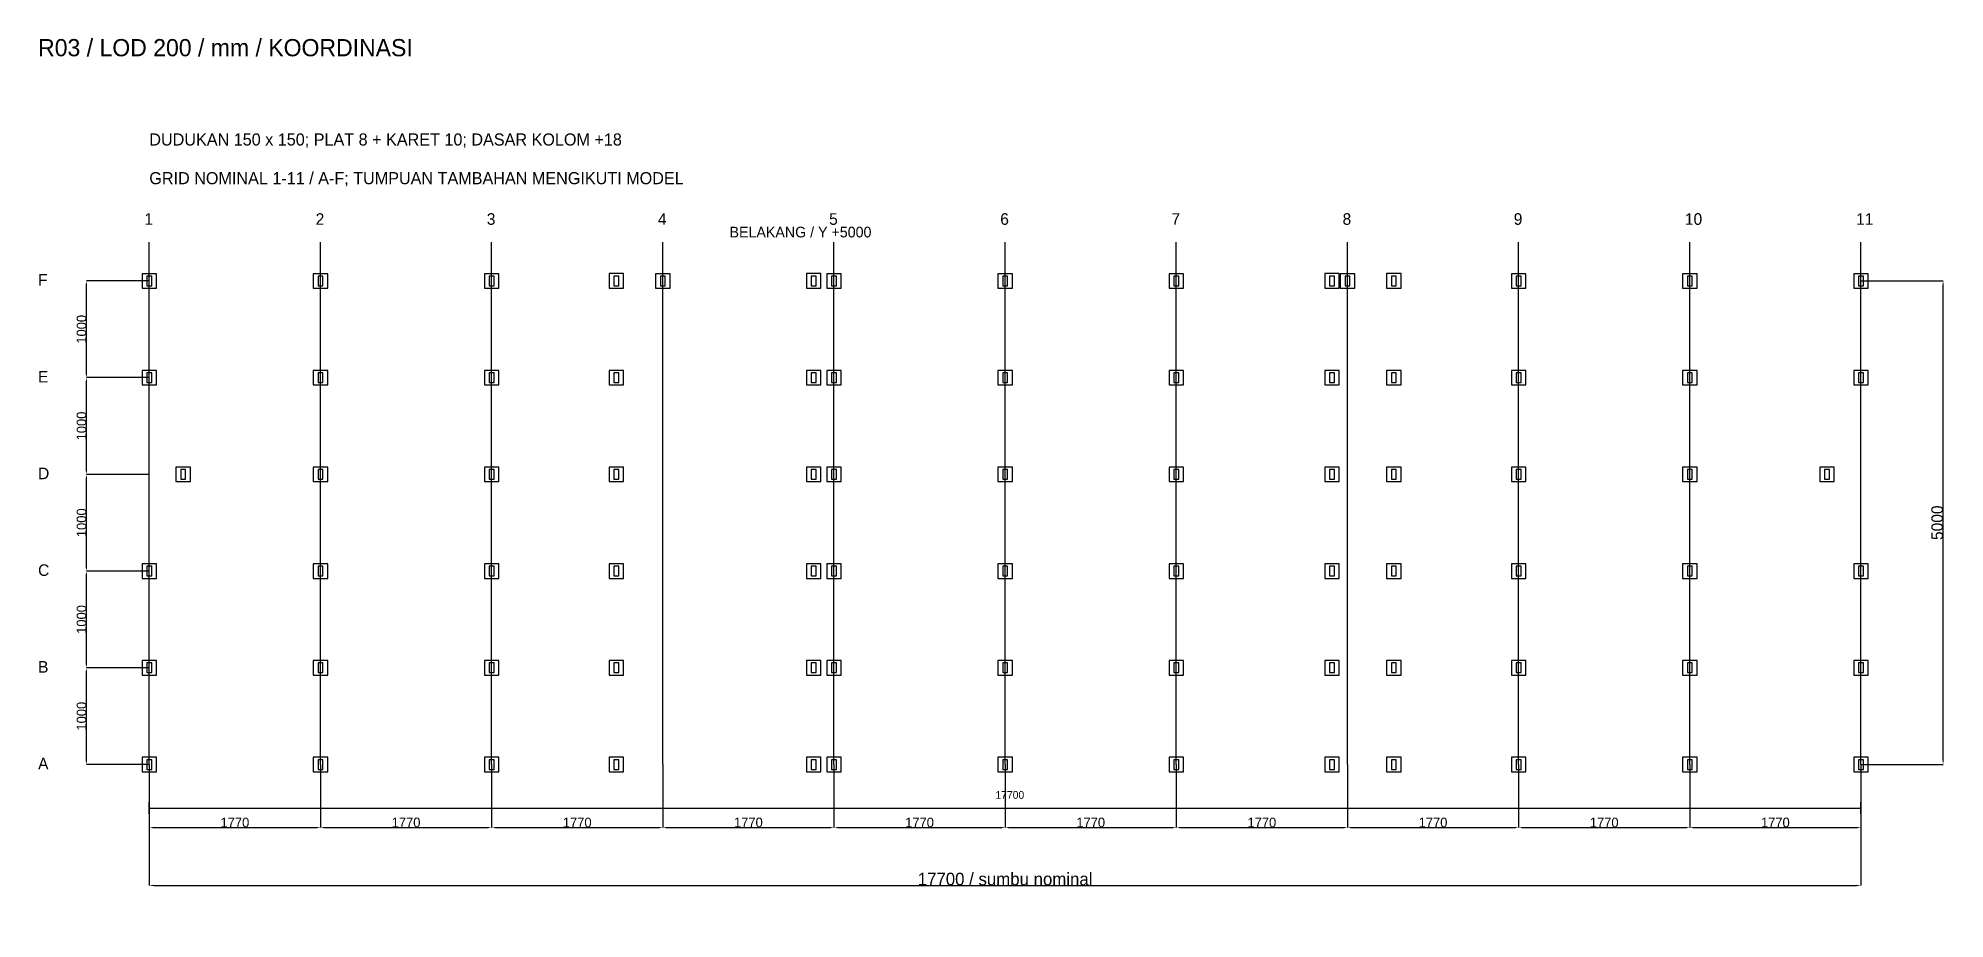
# Model space of a CAD drawing. Header units: millimetres. Extents: x -1150 to 18568, y -1595 to 7510.
import ezdxf

# ---------------------------------------------------------------- set-up
doc = ezdxf.new("R2010")
doc.units = ezdxf.units.MM
for name, color, linetype, true_color in [('baseplate', 7, 'Continuous', 0x555555), ('dim', 7, 'Continuous', 0x222222), ('grid', 7, 'Continuous', 0xb5b5b5), ('kolom', 7, 'Continuous', 0x111111)]:
    doc.layers.add(name, color=color, linetype=linetype, true_color=true_color)
doc.dimstyles.get("Standard").update_dxf_attribs({"dimtxt": 2.5, "dimasz": 2.5, "dimexe": 1.25, "dimexo": 0.625, "dimtad": 1, "dimcen": 2.5, "dimazin": 3, "dimtfac": 1, "dimtmove": 0, "dimatfit": 3})

# ---------------------------------------------------------------- blocks, each defined once
blk = doc.blocks.new('_CLOSEDFILLED')
at = {"color": 0, "linetype": 'BYBLOCK'}
blk.add_solid([(-1, 0.16), (0, 0), (-1, -0.16)], dxfattribs=at)
blk = doc.blocks.new('*D2')
for p, q in [((17700, 5000), (18550, 5000)), ((18550, 42), (18550, 4958)), ((17700, 0), (18550, 0))]:
    blk.add_line(p, q)
at = {"layer": 'Defpoints'}
for p in [(17700, 5000), (17700, 0), (18550, 0)]:
    blk.add_point(p, dxfattribs=at)
at = {"layer": 'dim', "xscale": 42, "yscale": 42}
for p, rotation in [((18550, 5000), 90), ((18550, 0), 270)]:
    blk.add_blockref('_CLOSEDFILLED', p, dxfattribs=dict(at, rotation=rotation))
at = {"layer": 'dim', "insert": (18489.375, 2500), "char_height": 120, "attachment_point": 5, "rotation": 90}
blk.add_mtext('5000', dxfattribs=at)
blk = doc.blocks.new('*D3')
for p, q in [((0, 0), (0, -650)), ((1770, 0), (1770, -650)), ((35, -650), (1735, -650))]:
    blk.add_line(p, q)
at = {"layer": 'Defpoints'}
for p in [(0, 0), (1770, 0), (0, -650)]:
    blk.add_point(p, dxfattribs=at)
at = {"layer": 'dim', "xscale": 35, "yscale": 35, "rotation": 180}
blk.add_blockref('_CLOSEDFILLED', (0, -650), dxfattribs=at)
at = {"layer": 'dim', "xscale": 35, "yscale": 35}
blk.add_blockref('_CLOSEDFILLED', (1770, -650), dxfattribs=at)
at = {"layer": 'dim', "insert": (885, -599.375), "char_height": 100, "attachment_point": 5}
blk.add_mtext('1770', dxfattribs=at)
blk = doc.blocks.new('*D4')
for p, q in [((1770, 0), (1770, -650)), ((3540, 0), (3540, -650)), ((1805, -650), (3505, -650))]:
    blk.add_line(p, q)
at = {"layer": 'Defpoints'}
for p in [(1770, 0), (3540, 0), (1770, -650)]:
    blk.add_point(p, dxfattribs=at)
at = {"layer": 'dim', "xscale": 35, "yscale": 35, "rotation": 180}
blk.add_blockref('_CLOSEDFILLED', (1770, -650), dxfattribs=at)
at = {"layer": 'dim', "xscale": 35, "yscale": 35}
blk.add_blockref('_CLOSEDFILLED', (3540, -650), dxfattribs=at)
at = {"layer": 'dim', "insert": (2655, -599.375), "char_height": 100, "attachment_point": 5}
blk.add_mtext('1770', dxfattribs=at)
blk = doc.blocks.new('*D5')
for p, q in [((3540, 0), (3540, -650)), ((5310, 0), (5310, -650)), ((3575, -650), (5275, -650))]:
    blk.add_line(p, q)
at = {"layer": 'Defpoints'}
for p in [(3540, 0), (5310, 0), (3540, -650)]:
    blk.add_point(p, dxfattribs=at)
at = {"layer": 'dim', "xscale": 35, "yscale": 35, "rotation": 180}
blk.add_blockref('_CLOSEDFILLED', (3540, -650), dxfattribs=at)
at = {"layer": 'dim', "xscale": 35, "yscale": 35}
blk.add_blockref('_CLOSEDFILLED', (5310, -650), dxfattribs=at)
at = {"layer": 'dim', "insert": (4425, -599.375), "char_height": 100, "attachment_point": 5}
blk.add_mtext('1770', dxfattribs=at)
blk = doc.blocks.new('*D6')
for p, q in [((5310, 0), (5310, -650)), ((7080, 0), (7080, -650)), ((5345, -650), (7045, -650))]:
    blk.add_line(p, q)
at = {"layer": 'Defpoints'}
for p in [(5310, 0), (7080, 0), (5310, -650)]:
    blk.add_point(p, dxfattribs=at)
at = {"layer": 'dim', "xscale": 35, "yscale": 35, "rotation": 180}
blk.add_blockref('_CLOSEDFILLED', (5310, -650), dxfattribs=at)
at = {"layer": 'dim', "xscale": 35, "yscale": 35}
blk.add_blockref('_CLOSEDFILLED', (7080, -650), dxfattribs=at)
at = {"layer": 'dim', "insert": (6195, -599.375), "char_height": 100, "attachment_point": 5}
blk.add_mtext('1770', dxfattribs=at)
blk = doc.blocks.new('*D7')
for p, q in [((7080, 0), (7080, -650)), ((8850, 0), (8850, -650)), ((7115, -650), (8815, -650))]:
    blk.add_line(p, q)
at = {"layer": 'Defpoints'}
for p in [(7080, 0), (8850, 0), (7080, -650)]:
    blk.add_point(p, dxfattribs=at)
at = {"layer": 'dim', "xscale": 35, "yscale": 35, "rotation": 180}
blk.add_blockref('_CLOSEDFILLED', (7080, -650), dxfattribs=at)
at = {"layer": 'dim', "xscale": 35, "yscale": 35}
blk.add_blockref('_CLOSEDFILLED', (8850, -650), dxfattribs=at)
at = {"layer": 'dim', "insert": (7965, -599.375), "char_height": 100, "attachment_point": 5}
blk.add_mtext('1770', dxfattribs=at)
blk = doc.blocks.new('*D8')
for p, q in [((8850, 0), (8850, -650)), ((10620, 0), (10620, -650)), ((8885, -650), (10585, -650))]:
    blk.add_line(p, q)
at = {"layer": 'Defpoints'}
for p in [(8850, 0), (10620, 0), (8850, -650)]:
    blk.add_point(p, dxfattribs=at)
at = {"layer": 'dim', "xscale": 35, "yscale": 35, "rotation": 180}
blk.add_blockref('_CLOSEDFILLED', (8850, -650), dxfattribs=at)
at = {"layer": 'dim', "xscale": 35, "yscale": 35}
blk.add_blockref('_CLOSEDFILLED', (10620, -650), dxfattribs=at)
at = {"layer": 'dim', "insert": (9735, -599.375), "char_height": 100, "attachment_point": 5}
blk.add_mtext('1770', dxfattribs=at)
blk = doc.blocks.new('*D9')
for p, q in [((10620, 0), (10620, -650)), ((12390, 0), (12390, -650)), ((10655, -650), (12355, -650))]:
    blk.add_line(p, q)
at = {"layer": 'Defpoints'}
for p in [(10620, 0), (12390, 0), (10620, -650)]:
    blk.add_point(p, dxfattribs=at)
at = {"layer": 'dim', "xscale": 35, "yscale": 35, "rotation": 180}
blk.add_blockref('_CLOSEDFILLED', (10620, -650), dxfattribs=at)
at = {"layer": 'dim', "xscale": 35, "yscale": 35}
blk.add_blockref('_CLOSEDFILLED', (12390, -650), dxfattribs=at)
at = {"layer": 'dim', "insert": (11505, -599.375), "char_height": 100, "attachment_point": 5}
blk.add_mtext('1770', dxfattribs=at)
blk = doc.blocks.new('*D10')
for p, q in [((12390, 0), (12390, -650)), ((14160, 0), (14160, -650)), ((12425, -650), (14125, -650))]:
    blk.add_line(p, q)
at = {"layer": 'Defpoints'}
for p in [(12390, 0), (14160, 0), (12390, -650)]:
    blk.add_point(p, dxfattribs=at)
at = {"layer": 'dim', "xscale": 35, "yscale": 35, "rotation": 180}
blk.add_blockref('_CLOSEDFILLED', (12390, -650), dxfattribs=at)
at = {"layer": 'dim', "xscale": 35, "yscale": 35}
blk.add_blockref('_CLOSEDFILLED', (14160, -650), dxfattribs=at)
at = {"layer": 'dim', "insert": (13275, -599.375), "char_height": 100, "attachment_point": 5}
blk.add_mtext('1770', dxfattribs=at)
blk = doc.blocks.new('*D11')
for p, q in [((14160, 0), (14160, -650)), ((15930, 0), (15930, -650)), ((14195, -650), (15895, -650))]:
    blk.add_line(p, q)
at = {"layer": 'Defpoints'}
for p in [(14160, 0), (15930, 0), (14160, -650)]:
    blk.add_point(p, dxfattribs=at)
at = {"layer": 'dim', "xscale": 35, "yscale": 35, "rotation": 180}
blk.add_blockref('_CLOSEDFILLED', (14160, -650), dxfattribs=at)
at = {"layer": 'dim', "xscale": 35, "yscale": 35}
blk.add_blockref('_CLOSEDFILLED', (15930, -650), dxfattribs=at)
at = {"layer": 'dim', "insert": (15045, -599.375), "char_height": 100, "attachment_point": 5}
blk.add_mtext('1770', dxfattribs=at)
blk = doc.blocks.new('*D12')
for p, q in [((15930, 0), (15930, -650)), ((17700, 0), (17700, -650)), ((15965, -650), (17665, -650))]:
    blk.add_line(p, q)
at = {"layer": 'Defpoints'}
for p in [(15930, 0), (17700, 0), (15930, -650)]:
    blk.add_point(p, dxfattribs=at)
at = {"layer": 'dim', "xscale": 35, "yscale": 35, "rotation": 180}
blk.add_blockref('_CLOSEDFILLED', (15930, -650), dxfattribs=at)
at = {"layer": 'dim', "xscale": 35, "yscale": 35}
blk.add_blockref('_CLOSEDFILLED', (17700, -650), dxfattribs=at)
at = {"layer": 'dim', "insert": (16815, -599.375), "char_height": 100, "attachment_point": 5}
blk.add_mtext('1770', dxfattribs=at)
blk = doc.blocks.new('*D13')
for p, q in [((0, 1000), (-650, 1000)), ((-650, 35), (-650, 965)), ((0, 0), (-650, 0))]:
    blk.add_line(p, q)
at = {"layer": 'Defpoints'}
for p in [(0, 1000), (-650, 0), (0, 0)]:
    blk.add_point(p, dxfattribs=at)
at = {"layer": 'dim', "xscale": 35, "yscale": 35}
for p, rotation in [((-650, 1000), 90), ((-650, 0), 270)]:
    blk.add_blockref('_CLOSEDFILLED', p, dxfattribs=dict(at, rotation=rotation))
at = {"layer": 'dim', "insert": (-700.625, 500), "char_height": 100, "attachment_point": 5, "rotation": 90}
blk.add_mtext('1000', dxfattribs=at)
blk = doc.blocks.new('*D14')
for p, q in [((0, 2000), (-650, 2000)), ((-650, 1035), (-650, 1965)), ((0, 1000), (-650, 1000))]:
    blk.add_line(p, q)
at = {"layer": 'Defpoints'}
for p in [(0, 2000), (-650, 1000), (0, 1000)]:
    blk.add_point(p, dxfattribs=at)
at = {"layer": 'dim', "xscale": 35, "yscale": 35}
for p, rotation in [((-650, 2000), 90), ((-650, 1000), 270)]:
    blk.add_blockref('_CLOSEDFILLED', p, dxfattribs=dict(at, rotation=rotation))
at = {"layer": 'dim', "insert": (-700.625, 1500), "char_height": 100, "attachment_point": 5, "rotation": 90}
blk.add_mtext('1000', dxfattribs=at)
blk = doc.blocks.new('*D15')
for p, q in [((0, 3000), (-650, 3000)), ((-650, 2035), (-650, 2965)), ((0, 2000), (-650, 2000))]:
    blk.add_line(p, q)
at = {"layer": 'Defpoints'}
for p in [(0, 3000), (-650, 2000), (0, 2000)]:
    blk.add_point(p, dxfattribs=at)
at = {"layer": 'dim', "xscale": 35, "yscale": 35}
for p, rotation in [((-650, 3000), 90), ((-650, 2000), 270)]:
    blk.add_blockref('_CLOSEDFILLED', p, dxfattribs=dict(at, rotation=rotation))
at = {"layer": 'dim', "insert": (-700.625, 2500), "char_height": 100, "attachment_point": 5, "rotation": 90}
blk.add_mtext('1000', dxfattribs=at)
blk = doc.blocks.new('*D16')
for p, q in [((0, 4000), (-650, 4000)), ((-650, 3035), (-650, 3965)), ((0, 3000), (-650, 3000))]:
    blk.add_line(p, q)
at = {"layer": 'Defpoints'}
for p in [(0, 4000), (-650, 3000), (0, 3000)]:
    blk.add_point(p, dxfattribs=at)
at = {"layer": 'dim', "xscale": 35, "yscale": 35}
for p, rotation in [((-650, 4000), 90), ((-650, 3000), 270)]:
    blk.add_blockref('_CLOSEDFILLED', p, dxfattribs=dict(at, rotation=rotation))
at = {"layer": 'dim', "insert": (-700.625, 3500), "char_height": 100, "attachment_point": 5, "rotation": 90}
blk.add_mtext('1000', dxfattribs=at)
blk = doc.blocks.new('*D17')
for p, q in [((0, 5000), (-650, 5000)), ((-650, 4035), (-650, 4965)), ((0, 4000), (-650, 4000))]:
    blk.add_line(p, q)
at = {"layer": 'Defpoints'}
for p in [(0, 5000), (-650, 4000), (0, 4000)]:
    blk.add_point(p, dxfattribs=at)
at = {"layer": 'dim', "xscale": 35, "yscale": 35}
for p, rotation in [((-650, 5000), 90), ((-650, 4000), 270)]:
    blk.add_blockref('_CLOSEDFILLED', p, dxfattribs=dict(at, rotation=rotation))
at = {"layer": 'dim', "insert": (-700.625, 4500), "char_height": 100, "attachment_point": 5, "rotation": 90}
blk.add_mtext('1000', dxfattribs=at)

msp = doc.modelspace()

# ---------------------------------------------------------------- linework, layer by layer
at = {"layer": 'baseplate'}
for p, q in [((75.01, 5075.01), (-75.01, 5075.01)), ((-75.01, 5075.01), (-75.01, 4924.99)), ((75.01, 4924.99), (75.01, 5075.01)), ((1845.02, 5075.01), (1694.99, 5075.01)), ((1694.99, 5075.01), (1694.99, 4924.99)), ((1845.02, 4924.99), (1845.02, 5075.01)), ((3615.02, 5075.01), (3465, 5075.01)), ((3465, 5075.01), (3465, 4924.99)), ((3615.02, 4924.99), (3615.02, 5075.01)), ((4905.2, 5075.12), (4755.2, 5075.12)), ((4755.2, 5075.12), (4755.2, 4925.12)), ((4905.2, 4925.12), (4905.2, 5075.12)), ((5385.02, 5075.01), (5235, 5075.01)), ((5235, 5075.01), (5235, 4924.99)), ((5385.02, 4924.99), (5385.02, 5075.01)), ((6944.92, 5075.12), (6794.92, 5075.12)), ((6794.92, 5075.12), (6794.92, 4925.12)), ((6944.92, 4925.12), (6944.92, 5075.12)), ((7155.03, 5075.01), (7005, 5075.01)), ((7005, 5075.01), (7005, 4924.99)), ((7155.03, 4924.99), (7155.03, 5075.01)), ((8925.03, 5075.01), (8775.01, 5075.01)), ((8775.01, 5075.01), (8775.01, 4924.99)), ((8925.03, 4924.99), (8925.03, 5075.01)), ((10695.04, 5075.01), (10545.01, 5075.01)), ((10545.01, 5075.01), (10545.01, 4924.99)), ((10695.04, 4924.99), (10695.04, 5075.01)), ((12305.13, 5075.12), (12155.13, 5075.12)), ((12155.13, 5075.12), (12155.13, 4925.12)), ((12305.13, 4925.12), (12305.13, 5075.12)), ((12465.04, 5075.01), (12315.02, 5075.01)), ((12315.02, 5075.01), (12315.02, 4924.99)), ((12465.04, 4924.99), (12465.04, 5075.01)), ((12944.91, 5075.12), (12794.91, 5075.12)), ((12794.91, 5075.12), (12794.91, 4925.12)), ((12944.91, 4925.12), (12944.91, 5075.12)), ((14235.04, 5075.01), (14085.02, 5075.01)), ((14085.02, 5075.01), (14085.02, 4924.99)), ((14235.04, 4924.99), (14235.04, 5075.01)), ((16005.05, 5075.01), (15855.03, 5075.01)), ((15855.03, 5075.01), (15855.03, 4924.99)), ((16005.05, 4924.99), (16005.05, 5075.01)), ((17775.05, 5075.01), (17625.03, 5075.01)), ((17625.03, 5075.01), (17625.03, 4924.99)), ((17775.05, 4924.99), (17775.05, 5075.01)), ((-75.01, 4924.99), (75.01, 4924.99)), ((1694.99, 4924.99), (1845.02, 4924.99)), ((3465, 4924.99), (3615.02, 4924.99)), ((4755.2, 4925.12), (4905.2, 4925.12)), ((5235, 4924.99), (5385.02, 4924.99)), ((6794.92, 4925.12), (6944.92, 4925.12)), ((7005, 4924.99), (7155.03, 4924.99)), ((8775.01, 4924.99), (8925.03, 4924.99)), ((10545.01, 4924.99), (10695.04, 4924.99)), ((12155.13, 4925.12), (12305.13, 4925.12)), ((12315.02, 4924.99), (12465.04, 4924.99)), ((12794.91, 4925.12), (12944.91, 4925.12)), ((14085.02, 4924.99), (14235.04, 4924.99)), ((15855.03, 4924.99), (16005.05, 4924.99)), ((17625.03, 4924.99), (17775.05, 4924.99)), ((75.01, 4075.03), (-75.01, 4075.03)), ((-75.01, 4075.03), (-75.01, 3925)), ((75.01, 3925), (75.01, 4075.03)), ((1845.02, 4075.03), (1694.99, 4075.03)), ((1694.99, 4075.03), (1694.99, 3925)), ((1845.02, 3925), (1845.02, 4075.03)), ((3615.02, 4075.03), (3465, 4075.03)), ((3465, 4075.03), (3465, 3925)), ((3615.02, 3925), (3615.02, 4075.03)), ((4905.09, 4075.03), (4755.06, 4075.03)), ((4755.06, 4075.03), (4755.06, 3925)), ((4905.09, 3925), (4905.09, 4075.03)), ((6945.05, 4075.03), (6795.03, 4075.03)), ((6795.03, 4075.03), (6795.03, 3925)), ((6945.05, 3925), (6945.05, 4075.03)), ((7155.03, 4075.03), (7005, 4075.03)), ((7005, 4075.03), (7005, 3925)), ((7155.03, 3925), (7155.03, 4075.03)), ((8924.9, 4075.08), (8774.9, 4075.08)), ((8774.9, 4075.08), (8774.9, 3925.08)), ((8924.9, 3925.08), (8924.9, 4075.08)), ((10695.04, 4075.03), (10545.01, 4075.03)), ((10545.01, 4075.03), (10545.01, 3925)), ((10695.04, 3925), (10695.04, 4075.03)), ((12305.11, 4075.03), (12155.09, 4075.03)), ((12155.09, 4075.03), (12155.09, 3925)), ((12305.11, 3925), (12305.11, 4075.03)), ((12945.04, 4075.03), (12795.02, 4075.03)), ((12795.02, 4075.03), (12795.02, 3925)), ((12945.04, 3925), (12945.04, 4075.03)), ((14235.04, 4075.03), (14085.02, 4075.03)), ((14085.02, 4075.03), (14085.02, 3925)), ((14235.04, 3925), (14235.04, 4075.03)), ((16005.05, 4075.03), (15855.03, 4075.03)), ((15855.03, 4075.03), (15855.03, 3925)), ((16005.05, 3925), (16005.05, 4075.03)), ((17775.05, 4075.03), (17625.03, 4075.03)), ((17625.03, 4075.03), (17625.03, 3925)), ((17775.05, 3925), (17775.05, 4075.03)), ((-75.01, 3925), (75.01, 3925)), ((1694.99, 3925), (1845.02, 3925)), ((3465, 3925), (3615.02, 3925)), ((4755.06, 3925), (4905.09, 3925)), ((6795.03, 3925), (6945.05, 3925)), ((7005, 3925), (7155.03, 3925)), ((8774.9, 3925.08), (8924.9, 3925.08)), ((10545.01, 3925), (10695.04, 3925)), ((12155.09, 3925), (12305.11, 3925)), ((12795.02, 3925), (12945.04, 3925)), ((14085.02, 3925), (14235.04, 3925)), ((15855.03, 3925), (16005.05, 3925)), ((17625.03, 3925), (17775.05, 3925)), ((425.03, 3075.03), (275.03, 3075.03)), ((275.03, 3075.03), (275.03, 2925.03)), ((425.03, 2925.03), (425.03, 3075.03)), ((1845.02, 3075.01), (1694.99, 3075.01)), ((1694.99, 3075.01), (1694.99, 2924.98)), ((1845.02, 2924.98), (1845.02, 3075.01)), ((3615.02, 3075.01), (3465, 3075.01)), ((3465, 3075.01), (3465, 2924.98)), ((3615.02, 2924.98), (3615.02, 3075.01)), ((4905.09, 3075.01), (4755.06, 3075.01)), ((4755.06, 3075.01), (4755.06, 2924.98)), ((4905.09, 2924.98), (4905.09, 3075.01)), ((6945.05, 3075.01), (6795.03, 3075.01)), ((6795.03, 3075.01), (6795.03, 2924.98)), ((6945.05, 2924.98), (6945.05, 3075.01)), ((7155.03, 3075.01), (7005, 3075.01)), ((7005, 3075.01), (7005, 2924.98)), ((7155.03, 2924.98), (7155.03, 3075.01)), ((8924.9, 3075.03), (8774.9, 3075.03)), ((8774.9, 3075.03), (8774.9, 2925.03)), ((8924.9, 2925.03), (8924.9, 3075.03)), ((10695.04, 3075.01), (10545.01, 3075.01)), ((10545.01, 3075.01), (10545.01, 2924.98)), ((10695.04, 2924.98), (10695.04, 3075.01)), ((12305.11, 3075.01), (12155.09, 3075.01)), ((12155.09, 3075.01), (12155.09, 2924.98)), ((12305.11, 2924.98), (12305.11, 3075.01)), ((12945.04, 3075.01), (12795.02, 3075.01)), ((12795.02, 3075.01), (12795.02, 2924.98)), ((12945.04, 2924.98), (12945.04, 3075.01)), ((14235.04, 3075.01), (14085.02, 3075.01)), ((14085.02, 3075.01), (14085.02, 2924.98)), ((14235.04, 2924.98), (14235.04, 3075.01)), ((16005.05, 3075.01), (15855.03, 3075.01)), ((15855.03, 3075.01), (15855.03, 2924.98)), ((16005.05, 2924.98), (16005.05, 3075.01)), ((17425.07, 3075.03), (17275.07, 3075.03)), ((17275.07, 3075.03), (17275.07, 2925.03)), ((17425.07, 2925.03), (17425.07, 3075.03)), ((275.03, 2925.03), (425.03, 2925.03)), ((1694.99, 2924.98), (1845.02, 2924.98)), ((3465, 2924.98), (3615.02, 2924.98)), ((4755.06, 2924.98), (4905.09, 2924.98)), ((6795.03, 2924.98), (6945.05, 2924.98)), ((7005, 2924.98), (7155.03, 2924.98)), ((8774.9, 2925.03), (8924.9, 2925.03)), ((10545.01, 2924.98), (10695.04, 2924.98)), ((12155.09, 2924.98), (12305.11, 2924.98)), ((12795.02, 2924.98), (12945.04, 2924.98)), ((14085.02, 2924.98), (14235.04, 2924.98)), ((15855.03, 2924.98), (16005.05, 2924.98)), ((17275.07, 2925.03), (17425.07, 2925.03)), ((75.01, 2075.02), (-75.01, 2075.02)), ((-75.01, 2075.02), (-75.01, 1925)), ((75.01, 1925), (75.01, 2075.02)), ((1845.02, 2075.02), (1694.99, 2075.02)), ((1694.99, 2075.02), (1694.99, 1925)), ((1845.02, 1925), (1845.02, 2075.02)), ((3615.02, 2075.02), (3465, 2075.02)), ((3465, 2075.02), (3465, 1925)), ((3615.02, 1925), (3615.02, 2075.02)), ((4905.09, 2075.02), (4755.06, 2075.02)), ((4755.06, 2075.02), (4755.06, 1925)), ((4905.09, 1925), (4905.09, 2075.02)), ((6945.05, 2075.02), (6795.03, 2075.02)), ((6795.03, 2075.02), (6795.03, 1925)), ((6945.05, 1925), (6945.05, 2075.02)), ((7155.03, 2075.02), (7005, 2075.02)), ((7005, 2075.02), (7005, 1925)), ((7155.03, 1925), (7155.03, 2075.02)), ((8924.9, 2074.98), (8774.9, 2074.98)), ((8774.9, 2074.98), (8774.9, 1924.98)), ((8924.9, 1924.98), (8924.9, 2074.98)), ((10695.04, 2075.02), (10545.01, 2075.02)), ((10545.01, 2075.02), (10545.01, 1925)), ((10695.04, 1925), (10695.04, 2075.02)), ((12305.11, 2075.02), (12155.09, 2075.02)), ((12155.09, 2075.02), (12155.09, 1925)), ((12305.11, 1925), (12305.11, 2075.02)), ((12945.04, 2075.02), (12795.02, 2075.02)), ((12795.02, 2075.02), (12795.02, 1925)), ((12945.04, 1925), (12945.04, 2075.02)), ((14235.04, 2075.02), (14085.02, 2075.02)), ((14085.02, 2075.02), (14085.02, 1925)), ((14235.04, 1925), (14235.04, 2075.02)), ((16005.05, 2075.02), (15855.03, 2075.02)), ((15855.03, 2075.02), (15855.03, 1925)), ((16005.05, 1925), (16005.05, 2075.02)), ((17775.05, 2075.02), (17625.03, 2075.02)), ((17625.03, 2075.02), (17625.03, 1925)), ((17775.05, 1925), (17775.05, 2075.02)), ((-75.01, 1925), (75.01, 1925)), ((1694.99, 1925), (1845.02, 1925)), ((3465, 1925), (3615.02, 1925)), ((4755.06, 1925), (4905.09, 1925)), ((6795.03, 1925), (6945.05, 1925)), ((7005, 1925), (7155.03, 1925)), ((8774.9, 1924.98), (8924.9, 1924.98)), ((10545.01, 1925), (10695.04, 1925)), ((12155.09, 1925), (12305.11, 1925)), ((12795.02, 1925), (12945.04, 1925)), ((14085.02, 1925), (14235.04, 1925)), ((15855.03, 1925), (16005.05, 1925)), ((17625.03, 1925), (17775.05, 1925)), ((75.01, 1075), (-75.01, 1075)), ((-75.01, 1075), (-75.01, 924.98)), ((75.01, 924.98), (75.01, 1075)), ((1845.02, 1075), (1694.99, 1075)), ((1694.99, 1075), (1694.99, 924.98)), ((1845.02, 924.98), (1845.02, 1075)), ((3615.02, 1075), (3465, 1075)), ((3465, 1075), (3465, 924.98)), ((3615.02, 924.98), (3615.02, 1075)), ((4905.09, 1075), (4755.06, 1075)), ((4755.06, 1075), (4755.06, 924.98)), ((4905.09, 924.98), (4905.09, 1075)), ((6945.05, 1075), (6795.03, 1075)), ((6795.03, 1075), (6795.03, 924.98)), ((6945.05, 924.98), (6945.05, 1075)), ((7155.03, 1075), (7005, 1075)), ((7005, 1075), (7005, 924.98)), ((7155.03, 924.98), (7155.03, 1075)), ((8924.9, 1074.93), (8774.9, 1074.93)), ((8774.9, 1074.93), (8774.9, 924.93)), ((8924.9, 924.93), (8924.9, 1074.93)), ((10695.04, 1075), (10545.01, 1075)), ((10545.01, 1075), (10545.01, 924.98)), ((10695.04, 924.98), (10695.04, 1075)), ((12305.11, 1075), (12155.09, 1075)), ((12155.09, 1075), (12155.09, 924.98)), ((12305.11, 924.98), (12305.11, 1075)), ((12945.04, 1075), (12795.02, 1075)), ((12795.02, 1075), (12795.02, 924.98)), ((12945.04, 924.98), (12945.04, 1075)), ((14235.04, 1075), (14085.02, 1075)), ((14085.02, 1075), (14085.02, 924.98)), ((14235.04, 924.98), (14235.04, 1075)), ((16005.05, 1075), (15855.03, 1075)), ((15855.03, 1075), (15855.03, 924.98)), ((16005.05, 924.98), (16005.05, 1075)), ((17775.05, 1075), (17625.03, 1075)), ((17625.03, 1075), (17625.03, 924.98)), ((17775.05, 924.98), (17775.05, 1075)), ((-75.01, 924.98), (75.01, 924.98)), ((1694.99, 924.98), (1845.02, 924.98)), ((3465, 924.98), (3615.02, 924.98)), ((4755.06, 924.98), (4905.09, 924.98)), ((6795.03, 924.98), (6945.05, 924.98)), ((7005, 924.98), (7155.03, 924.98)), ((8774.9, 924.93), (8924.9, 924.93)), ((10545.01, 924.98), (10695.04, 924.98)), ((12155.09, 924.98), (12305.11, 924.98)), ((12795.02, 924.98), (12945.04, 924.98)), ((14085.02, 924.98), (14235.04, 924.98)), ((15855.03, 924.98), (16005.05, 924.98)), ((17625.03, 924.98), (17775.05, 924.98)), ((75.01, 75.01), (-75.01, 75.01)), ((-75.01, 75.01), (-75.01, -75.01)), ((75.01, -75.01), (75.01, 75.01)), ((1845.02, 75.01), (1694.99, 75.01)), ((1694.99, 75.01), (1694.99, -75.01)), ((1845.02, -75.01), (1845.02, 75.01)), ((3615.02, 75.01), (3465, 75.01)), ((3465, 75.01), (3465, -75.01)), ((3615.02, -75.01), (3615.02, 75.01)), ((4905.09, 75.01), (4755.06, 75.01)), ((4755.06, 75.01), (4755.06, -75.01)), ((4905.09, -75.01), (4905.09, 75.01)), ((6945.05, 75.01), (6795.03, 75.01)), ((6795.03, 75.01), (6795.03, -75.01)), ((6945.05, -75.01), (6945.05, 75.01)), ((7155.03, 75.01), (7005, 75.01)), ((7005, 75.01), (7005, -75.01)), ((7155.03, -75.01), (7155.03, 75.01)), ((8924.9, 74.88), (8774.9, 74.88)), ((8774.9, 74.88), (8774.9, -75.12)), ((8924.9, -75.12), (8924.9, 74.88)), ((10695.04, 75.01), (10545.01, 75.01)), ((10545.01, 75.01), (10545.01, -75.01)), ((10695.04, -75.01), (10695.04, 75.01)), ((12305.11, 75.01), (12155.09, 75.01)), ((12155.09, 75.01), (12155.09, -75.01)), ((12305.11, -75.01), (12305.11, 75.01)), ((12945.04, 75.01), (12795.02, 75.01)), ((12795.02, 75.01), (12795.02, -75.01)), ((12945.04, -75.01), (12945.04, 75.01)), ((14235.04, 75.01), (14085.02, 75.01)), ((14085.02, 75.01), (14085.02, -75.01)), ((14235.04, -75.01), (14235.04, 75.01)), ((16005.05, 75.01), (15855.03, 75.01)), ((15855.03, 75.01), (15855.03, -75.01)), ((16005.05, -75.01), (16005.05, 75.01)), ((17775.05, 75.01), (17625.03, 75.01)), ((17625.03, 75.01), (17625.03, -75.01)), ((17775.05, -75.01), (17775.05, 75.01)), ((-75.01, -75.01), (75.01, -75.01)), ((1694.99, -75.01), (1845.02, -75.01)), ((3465, -75.01), (3615.02, -75.01)), ((4755.06, -75.01), (4905.09, -75.01)), ((6795.03, -75.01), (6945.05, -75.01)), ((7005, -75.01), (7155.03, -75.01)), ((8774.9, -75.12), (8924.9, -75.12)), ((10545.01, -75.01), (10695.04, -75.01)), ((12155.09, -75.01), (12305.11, -75.01)), ((12795.02, -75.01), (12945.04, -75.01)), ((14085.02, -75.01), (14235.04, -75.01)), ((15855.03, -75.01), (16005.05, -75.01)), ((17625.03, -75.01), (17775.05, -75.01))]:
    msp.add_line(p, q, dxfattribs=at)
at = {"layer": 'dim'}
for p, q in [((0, -510), (0, -390)), ((17700, -510), (17700, -390)), ((0, -450), (17700, -450))]:
    msp.add_line(p, q, dxfattribs=at)
at = {"layer": 'grid'}
for p, q in [((0, 0), (0, 5400)), ((1770, 0), (1770, 5400)), ((3540, 0), (3540, 5400)), ((5310, 0), (5310, 5400)), ((7080, 0), (7080, 5400)), ((8850, 0), (8850, 5400)), ((10620, 0), (10620, 5400)), ((12390, 0), (12390, 5400)), ((14160, 0), (14160, 5400)), ((15930, 0), (15930, 5400)), ((17700, 0), (17700, 5400))]:
    msp.add_line(p, q, dxfattribs=at)
at = {"layer": 'kolom'}
for p, q in [((25, 5050), (-25, 5050)), ((-25, 5050), (-25, 4950)), ((-25, 4950), (25, 4950)), ((25, 4950), (25, 5050)), ((1795, 5050), (1745, 5050)), ((1745, 5050), (1745, 4950)), ((1745, 4950), (1795, 4950)), ((1795, 4950), (1795, 5050)), ((3565.01, 5050), (3515.01, 5050)), ((3515.01, 5050), (3515.01, 4950)), ((3515.01, 4950), (3565.01, 4950)), ((3565.01, 4950), (3565.01, 5050)), ((4855.2, 5050), (4805.2, 5050)), ((4805.2, 5050), (4805.2, 4950)), ((4805.2, 4950), (4855.2, 4950)), ((4855.2, 4950), (4855.2, 5050)), ((5335.01, 5050), (5285.01, 5050)), ((5285.01, 5050), (5285.01, 4950)), ((5285.01, 4950), (5335.01, 4950)), ((5335.01, 4950), (5335.01, 5050)), ((6894.92, 5050), (6844.92, 5050)), ((6844.92, 5050), (6844.92, 4950)), ((6844.92, 4950), (6894.92, 4950)), ((6894.92, 4950), (6894.92, 5050)), ((7104.99, 5050), (7054.99, 5050)), ((7054.99, 5050), (7054.99, 4950)), ((7054.99, 4950), (7104.99, 4950)), ((7104.99, 4950), (7104.99, 5050)), ((8874.99, 5050), (8824.99, 5050)), ((8824.99, 5050), (8824.99, 4950)), ((8824.99, 4950), (8874.99, 4950)), ((8874.99, 4950), (8874.99, 5050)), ((10644.99, 5050), (10594.99, 5050)), ((10594.99, 5050), (10594.99, 4950)), ((10594.99, 4950), (10644.99, 4950)), ((10644.99, 4950), (10644.99, 5050)), ((12255.13, 5050), (12205.13, 5050)), ((12205.13, 5050), (12205.13, 4950)), ((12205.13, 4950), (12255.13, 4950)), ((12255.13, 4950), (12255.13, 5050)), ((12415, 5050), (12365, 5050)), ((12365, 5050), (12365, 4950)), ((12365, 4950), (12415, 4950)), ((12415, 4950), (12415, 5050)), ((12894.91, 5050), (12844.91, 5050)), ((12844.91, 5050), (12844.91, 4950)), ((12844.91, 4950), (12894.91, 4950)), ((12894.91, 4950), (12894.91, 5050)), ((14185, 5050), (14135, 5050)), ((14135, 5050), (14135, 4950)), ((14135, 4950), (14185, 4950)), ((14185, 4950), (14185, 5050)), ((15955.01, 5050), (15905.01, 5050)), ((15905.01, 5050), (15905.01, 4950)), ((15905.01, 4950), (15955.01, 4950)), ((15955.01, 4950), (15955.01, 5050)), ((17725.01, 5050), (17675.01, 5050)), ((17675.01, 5050), (17675.01, 4950)), ((17675.01, 4950), (17725.01, 4950)), ((17725.01, 4950), (17725.01, 5050)), ((25, 4050.01), (-25, 4050.01)), ((-25, 4050.01), (-25, 3950.01)), ((-25, 3950.01), (25, 3950.01)), ((25, 3950.01), (25, 4050.01)), ((1795, 4050.01), (1745, 4050.01)), ((1745, 4050.01), (1745, 3950.01)), ((1745, 3950.01), (1795, 3950.01)), ((1795, 3950.01), (1795, 4050.01)), ((3565.01, 4050.01), (3515.01, 4050.01)), ((3515.01, 4050.01), (3515.01, 3950.01)), ((3515.01, 3950.01), (3565.01, 3950.01)), ((3565.01, 3950.01), (3565.01, 4050.01)), ((4855.04, 4050.01), (4805.04, 4050.01)), ((4805.04, 4050.01), (4805.04, 3950.01)), ((4805.04, 3950.01), (4855.04, 3950.01)), ((4855.04, 3950.01), (4855.04, 4050.01)), ((6895.01, 4050.01), (6845.01, 4050.01)), ((6845.01, 4050.01), (6845.01, 3950.01)), ((6845.01, 3950.01), (6895.01, 3950.01)), ((6895.01, 3950.01), (6895.01, 4050.01)), ((7104.99, 4050.01), (7054.99, 4050.01)), ((7054.99, 4050.01), (7054.99, 3950.01)), ((7054.99, 3950.01), (7104.99, 3950.01)), ((7104.99, 3950.01), (7104.99, 4050.01)), ((8874.9, 4050.01), (8824.9, 4050.01)), ((8824.9, 4050.01), (8824.9, 3950.01)), ((8824.9, 3950.01), (8874.9, 3950.01)), ((8874.9, 3950.01), (8874.9, 4050.01)), ((10644.99, 4050.01), (10594.99, 4050.01)), ((10594.99, 4050.01), (10594.99, 3950.01)), ((10594.99, 3950.01), (10644.99, 3950.01)), ((10644.99, 3950.01), (10644.99, 4050.01)), ((12255.07, 4050.01), (12205.07, 4050.01)), ((12205.07, 4050.01), (12205.07, 3950.01)), ((12205.07, 3950.01), (12255.07, 3950.01)), ((12255.07, 3950.01), (12255.07, 4050.01)), ((12895, 4050.01), (12845, 4050.01)), ((12845, 4050.01), (12845, 3950.01)), ((12845, 3950.01), (12895, 3950.01)), ((12895, 3950.01), (12895, 4050.01)), ((14185, 4050.01), (14135, 4050.01)), ((14135, 4050.01), (14135, 3950.01)), ((14135, 3950.01), (14185, 3950.01)), ((14185, 3950.01), (14185, 4050.01)), ((15955.01, 4050.01), (15905.01, 4050.01)), ((15905.01, 4050.01), (15905.01, 3950.01)), ((15905.01, 3950.01), (15955.01, 3950.01)), ((15955.01, 3950.01), (15955.01, 4050.01)), ((17725.01, 4050.01), (17675.01, 4050.01)), ((17675.01, 4050.01), (17675.01, 3950.01)), ((17675.01, 3950.01), (17725.01, 3950.01)), ((17725.01, 3950.01), (17725.01, 4050.01)), ((375.03, 3050), (325.03, 3050)), ((325.03, 3050), (325.03, 2950)), ((375.03, 2950), (375.03, 3050)), ((1795, 3050), (1745, 3050)), ((1745, 3050), (1745, 2950)), ((1795, 2950), (1795, 3050)), ((3565.01, 3050), (3515.01, 3050)), ((3515.01, 3050), (3515.01, 2950)), ((3565.01, 2950), (3565.01, 3050)), ((4855.04, 3050), (4805.04, 3050)), ((4805.04, 3050), (4805.04, 2950)), ((4855.04, 2950), (4855.04, 3050)), ((6895.01, 3050), (6845.01, 3050)), ((6845.01, 3050), (6845.01, 2950)), ((6895.01, 2950), (6895.01, 3050)), ((7104.99, 3050), (7054.99, 3050)), ((7054.99, 3050), (7054.99, 2950)), ((7104.99, 2950), (7104.99, 3050)), ((8874.9, 3050), (8824.9, 3050)), ((8824.9, 3050), (8824.9, 2950)), ((8874.9, 2950), (8874.9, 3050)), ((10644.99, 3050), (10594.99, 3050)), ((10594.99, 3050), (10594.99, 2950)), ((10644.99, 2950), (10644.99, 3050)), ((12255.07, 3050), (12205.07, 3050)), ((12205.07, 3050), (12205.07, 2950)), ((12255.07, 2950), (12255.07, 3050)), ((12895, 3050), (12845, 3050)), ((12845, 3050), (12845, 2950)), ((12895, 2950), (12895, 3050)), ((14185, 3050), (14135, 3050)), ((14135, 3050), (14135, 2950)), ((14185, 2950), (14185, 3050)), ((15955.01, 3050), (15905.01, 3050)), ((15905.01, 3050), (15905.01, 2950)), ((15955.01, 2950), (15955.01, 3050)), ((17375.07, 3050), (17325.07, 3050)), ((17325.07, 3050), (17325.07, 2950)), ((17375.07, 2950), (17375.07, 3050)), ((325.03, 2950), (375.03, 2950)), ((1745, 2950), (1795, 2950)), ((3515.01, 2950), (3565.01, 2950)), ((4805.04, 2950), (4855.04, 2950)), ((6845.01, 2950), (6895.01, 2950)), ((7054.99, 2950), (7104.99, 2950)), ((8824.9, 2950), (8874.9, 2950)), ((10594.99, 2950), (10644.99, 2950)), ((12205.07, 2950), (12255.07, 2950)), ((12845, 2950), (12895, 2950)), ((14135, 2950), (14185, 2950)), ((15905.01, 2950), (15955.01, 2950)), ((17325.07, 2950), (17375.07, 2950)), ((25, 2050.01), (-25, 2050.01)), ((-25, 2050.01), (-25, 1950.01)), ((25, 1950.01), (25, 2050.01)), ((1795, 2050.01), (1745, 2050.01)), ((1745, 2050.01), (1745, 1950.01)), ((1795, 1950.01), (1795, 2050.01)), ((3565.01, 2050.01), (3515.01, 2050.01)), ((3515.01, 2050.01), (3515.01, 1950.01)), ((3565.01, 1950.01), (3565.01, 2050.01)), ((4855.04, 2050.01), (4805.04, 2050.01)), ((4805.04, 2050.01), (4805.04, 1950.01)), ((4855.04, 1950.01), (4855.04, 2050.01)), ((6895.01, 2050.01), (6845.01, 2050.01)), ((6845.01, 2050.01), (6845.01, 1950.01)), ((6895.01, 1950.01), (6895.01, 2050.01)), ((7104.99, 2050.01), (7054.99, 2050.01)), ((7054.99, 2050.01), (7054.99, 1950.01)), ((7104.99, 1950.01), (7104.99, 2050.01)), ((8874.9, 2050.01), (8824.9, 2050.01)), ((8824.9, 2050.01), (8824.9, 1950.01)), ((8874.9, 1950.01), (8874.9, 2050.01)), ((10644.99, 2050.01), (10594.99, 2050.01)), ((10594.99, 2050.01), (10594.99, 1950.01)), ((10644.99, 1950.01), (10644.99, 2050.01)), ((12255.07, 2050.01), (12205.07, 2050.01)), ((12205.07, 2050.01), (12205.07, 1950.01)), ((12255.07, 1950.01), (12255.07, 2050.01)), ((12895, 2050.01), (12845, 2050.01)), ((12845, 2050.01), (12845, 1950.01)), ((12895, 1950.01), (12895, 2050.01)), ((14185, 2050.01), (14135, 2050.01)), ((14135, 2050.01), (14135, 1950.01)), ((14185, 1950.01), (14185, 2050.01)), ((15955.01, 2050.01), (15905.01, 2050.01)), ((15905.01, 2050.01), (15905.01, 1950.01)), ((15955.01, 1950.01), (15955.01, 2050.01)), ((17725.01, 2050.01), (17675.01, 2050.01)), ((17675.01, 2050.01), (17675.01, 1950.01)), ((17725.01, 1950.01), (17725.01, 2050.01)), ((-25, 1950.01), (25, 1950.01)), ((1745, 1950.01), (1795, 1950.01)), ((3515.01, 1950.01), (3565.01, 1950.01)), ((4805.04, 1950.01), (4855.04, 1950.01)), ((6845.01, 1950.01), (6895.01, 1950.01)), ((7054.99, 1950.01), (7104.99, 1950.01)), ((8824.9, 1950.01), (8874.9, 1950.01)), ((10594.99, 1950.01), (10644.99, 1950.01)), ((12205.07, 1950.01), (12255.07, 1950.01)), ((12845, 1950.01), (12895, 1950.01)), ((14135, 1950.01), (14185, 1950.01)), ((15905.01, 1950.01), (15955.01, 1950.01)), ((17675.01, 1950.01), (17725.01, 1950.01)), ((25, 1049.99), (-25, 1049.99)), ((-25, 1049.99), (-25, 949.99)), ((25, 949.99), (25, 1049.99)), ((1795, 1049.99), (1745, 1049.99)), ((1745, 1049.99), (1745, 949.99)), ((1795, 949.99), (1795, 1049.99)), ((3565.01, 1049.99), (3515.01, 1049.99)), ((3515.01, 1049.99), (3515.01, 949.99)), ((3565.01, 949.99), (3565.01, 1049.99)), ((4855.04, 1049.99), (4805.04, 1049.99)), ((4805.04, 1049.99), (4805.04, 949.99)), ((4855.04, 949.99), (4855.04, 1049.99)), ((6895.01, 1049.99), (6845.01, 1049.99)), ((6845.01, 1049.99), (6845.01, 949.99)), ((6895.01, 949.99), (6895.01, 1049.99)), ((7104.99, 1049.99), (7054.99, 1049.99)), ((7054.99, 1049.99), (7054.99, 949.99)), ((7104.99, 949.99), (7104.99, 1049.99)), ((8874.9, 1049.99), (8824.9, 1049.99)), ((8824.9, 1049.99), (8824.9, 949.99)), ((8874.9, 949.99), (8874.9, 1049.99)), ((10644.99, 1049.99), (10594.99, 1049.99)), ((10594.99, 1049.99), (10594.99, 949.99)), ((10644.99, 949.99), (10644.99, 1049.99)), ((12255.07, 1049.99), (12205.07, 1049.99)), ((12205.07, 1049.99), (12205.07, 949.99)), ((12255.07, 949.99), (12255.07, 1049.99)), ((12895, 1049.99), (12845, 1049.99)), ((12845, 1049.99), (12845, 949.99)), ((12895, 949.99), (12895, 1049.99)), ((14185, 1049.99), (14135, 1049.99)), ((14135, 1049.99), (14135, 949.99)), ((14185, 949.99), (14185, 1049.99)), ((15955.01, 1049.99), (15905.01, 1049.99)), ((15905.01, 1049.99), (15905.01, 949.99)), ((15955.01, 949.99), (15955.01, 1049.99)), ((17725.01, 1049.99), (17675.01, 1049.99)), ((17675.01, 1049.99), (17675.01, 949.99)), ((17725.01, 949.99), (17725.01, 1049.99)), ((-25, 949.99), (25, 949.99)), ((1745, 949.99), (1795, 949.99)), ((3515.01, 949.99), (3565.01, 949.99)), ((4805.04, 949.99), (4855.04, 949.99)), ((6845.01, 949.99), (6895.01, 949.99)), ((7054.99, 949.99), (7104.99, 949.99)), ((8824.9, 949.99), (8874.9, 949.99)), ((10594.99, 949.99), (10644.99, 949.99)), ((12205.07, 949.99), (12255.07, 949.99)), ((12845, 949.99), (12895, 949.99)), ((14135, 949.99), (14185, 949.99)), ((15905.01, 949.99), (15955.01, 949.99)), ((17675.01, 949.99), (17725.01, 949.99)), ((25, 50), (-25, 50)), ((-25, 50), (-25, -50)), ((25, -50), (25, 50)), ((1795, 50), (1745, 50)), ((1745, 50), (1745, -50)), ((1795, -50), (1795, 50)), ((3565.01, 50), (3515.01, 50)), ((3515.01, 50), (3515.01, -50)), ((3565.01, -50), (3565.01, 50)), ((4855.04, 50), (4805.04, 50)), ((4805.04, 50), (4805.04, -50)), ((4855.04, -50), (4855.04, 50)), ((6895.01, 50), (6845.01, 50)), ((6845.01, 50), (6845.01, -50)), ((6895.01, -50), (6895.01, 50)), ((7104.99, 50), (7054.99, 50)), ((7054.99, 50), (7054.99, -50)), ((7104.99, -50), (7104.99, 50)), ((8874.9, 50), (8824.9, 50)), ((8824.9, 50), (8824.9, -50)), ((8874.9, -50), (8874.9, 50)), ((10644.99, 50), (10594.99, 50)), ((10594.99, 50), (10594.99, -50)), ((10644.99, -50), (10644.99, 50)), ((12255.07, 50), (12205.07, 50)), ((12205.07, 50), (12205.07, -50)), ((12255.07, -50), (12255.07, 50)), ((12895, 50), (12845, 50)), ((12845, 50), (12845, -50)), ((12895, -50), (12895, 50)), ((14185, 50), (14135, 50)), ((14135, 50), (14135, -50)), ((14185, -50), (14185, 50)), ((15955.01, 50), (15905.01, 50)), ((15905.01, 50), (15905.01, -50)), ((15955.01, -50), (15955.01, 50)), ((17725.01, 50), (17675.01, 50)), ((17675.01, 50), (17675.01, -50)), ((17725.01, -50), (17725.01, 50)), ((-25, -50), (25, -50)), ((1745, -50), (1795, -50)), ((3515.01, -50), (3565.01, -50)), ((4805.04, -50), (4855.04, -50)), ((6845.01, -50), (6895.01, -50)), ((7054.99, -50), (7104.99, -50)), ((8824.9, -50), (8874.9, -50)), ((10594.99, -50), (10644.99, -50)), ((12205.07, -50), (12255.07, -50)), ((12845, -50), (12895, -50)), ((14135, -50), (14185, -50)), ((15905.01, -50), (15955.01, -50)), ((17675.01, -50), (17725.01, -50))]:
    msp.add_line(p, q, dxfattribs=at)

# ---------------------------------------------------------------- texts
at = {"layer": 'dim'}
for s, height, p in [('R03 / LOD 200 / mm / KOORDINASI', 177.948, (-1150, 7322.68)), ('DUDUKAN 150 x 150; PLAT 8 + KARET 10; DASAR KOLOM +18', 125, (0, 6400)), ('GRID NOMINAL 1-11 / A-F; TUMPUAN TAMBAHAN MENGIKUTI MODEL', 125, (0, 6000)), ('1', 120, (-50, 5580)), ('2', 120, (1720, 5580)), ('3', 120, (3490, 5580)), ('4', 120, (5260, 5580)), ('BELAKANG / Y +5000', 110, (6000, 5450)), ('5', 120, (7030, 5580)), ('6', 120, (8800, 5580)), ('7', 120, (10570, 5580)), ('8', 120, (12340, 5580)), ('9', 120, (14110, 5580)), ('10', 120, (15880, 5580)), ('11', 120, (17650, 5580)), ('F', 120, (-1150, 4950)), ('E', 120, (-1150, 3950)), ('D', 120, (-1150, 2950)), ('C', 120, (-1150, 1950)), ('B', 120, (-1150, 950)), ('A', 120, (-1150, -50)), ('17700', 80, (8750, -354))]:
    msp.add_text(s, height=height, dxfattribs=at).set_placement(p)

# ---------------------------------------------------------------- dimensions: what is measured, and where the dimension line sits
for base, p1, p2, text, override, picture, middle in [((-650, 4000), (0, 4000), (0, 5000), '1000', {"dimtxt": 100, "dimasz": 35, "dimtad": 1}, '*D17', (-700.625, 4500)), ((18550, 0), (17700, 0), (17700, 5000), '5000', {"dimtxt": 120, "dimasz": 42, "dimtad": 1}, '*D2', (18489.375, 2500)), ((-650, 3000), (0, 3000), (0, 4000), '1000', {"dimtxt": 100, "dimasz": 35, "dimtad": 1}, '*D16', (-700.625, 3500)), ((-650, 2000), (0, 2000), (0, 3000), '1000', {"dimtxt": 100, "dimasz": 35, "dimtad": 1}, '*D15', (-700.625, 2500)), ((-650, 1000), (0, 1000), (0, 2000), '1000', {"dimtxt": 100, "dimasz": 35, "dimtad": 1}, '*D14', (-700.625, 1500)), ((-650, 0), (0, 0), (0, 1000), '1000', {"dimtxt": 100, "dimasz": 35, "dimtad": 1}, '*D13', (-700.625, 500))]:
    dim = msp.add_linear_dim(base=base, p1=p1, p2=p2, angle=90, text=text, dimstyle='Standard', override=override, dxfattribs=at)
    dim.commit()
    dim.dimension.update_dxf_attribs({"geometry": picture, "text_midpoint": middle})
msp.add_linear_dim(base=(0, -1250), p1=(0, 0), p2=(17700, 0), text='17700 / sumbu nominal', dimstyle='Standard', override={"dimtxt": 130, "dimasz": 45.5, "dimtad": 1}, dxfattribs=at).render()
for base, p1, p2, picture, middle in [((0, -650), (0, 0), (1770, 0), '*D3', (885, -599.375)), ((1770, -650), (1770, 0), (3540, 0), '*D4', (2655, -599.375)), ((3540, -650), (3540, 0), (5310, 0), '*D5', (4425, -599.375)), ((5310, -650), (5310, 0), (7080, 0), '*D6', (6195, -599.375)), ((7080, -650), (7080, 0), (8850, 0), '*D7', (7965, -599.375)), ((8850, -650), (8850, 0), (10620, 0), '*D8', (9735, -599.375)), ((10620, -650), (10620, 0), (12390, 0), '*D9', (11505, -599.375)), ((12390, -650), (12390, 0), (14160, 0), '*D10', (13275, -599.375)), ((14160, -650), (14160, 0), (15930, 0), '*D11', (15045, -599.375)), ((15930, -650), (15930, 0), (17700, 0), '*D12', (16815, -599.375))]:
    dim = msp.add_linear_dim(base=base, p1=p1, p2=p2, text='1770', dimstyle='Standard', override={"dimtxt": 100, "dimasz": 35, "dimtad": 1}, dxfattribs=at)
    dim.commit()
    dim.dimension.update_dxf_attribs({"geometry": picture, "text_midpoint": middle})

doc.saveas('drawing.dxf')
